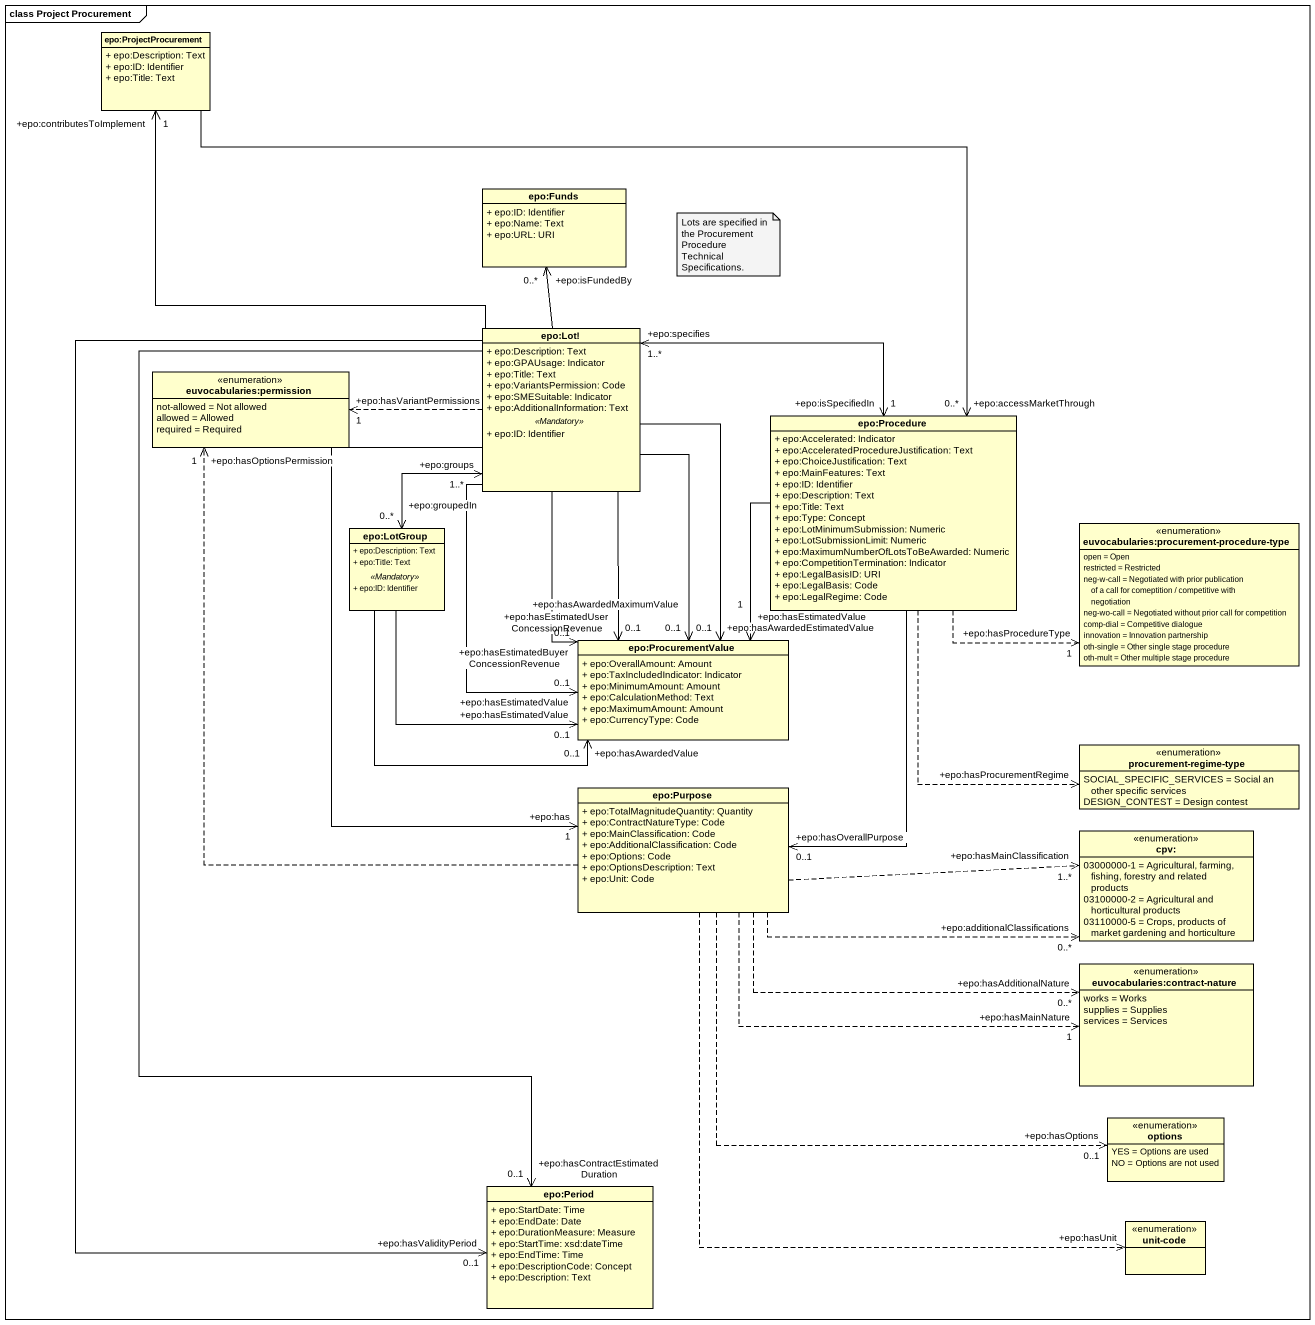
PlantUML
@startuml
mainframe class Project Procurement
hide circle
hide empty members
skinparam classAttributeIconSize 0
class "epo:ProjectProcurement" as epo_ProjectProcurement {
  + epo:Description: Text
  + epo:ID: Identifier
  + epo:Title: Text
}
class "epo:Funds" as epo_Funds {
  + epo:ID: Identifier
  + epo:Name: Text
  + epo:URL: URI
}
class "epo:Lot!" as epo_Lot {
  + epo:Description: Text
  + epo:GPAUsage: Indicator
  + epo:Title: Text
  + epo:VariantsPermission: Code
  + epo:SMESuitable: Indicator
  + epo:AdditionalInformation: Text
  .. <<Mandatory>> ..
  + epo:ID: Identifier
}
enum "euvocabularies:permission" as euvocabularies_permission {
  not-allowed = Not allowed
  allowed = Allowed
  required = Required
}
class "epo:Procedure" as epo_Procedure {
  + epo:Accelerated: Indicator
  + epo:AcceleratedProcedureJustification: Text
  + epo:ChoiceJustification: Text
  + epo:MainFeatures: Text
  + epo:ID: Identifier
  + epo:Description: Text
  + epo:Title: Text
  + epo:Type: Concept
  + epo:LotMinimumSubmission: Numeric
  + epo:LotSubmissionLimit: Numeric
  + epo:MaximumNumberOfLotsToBeAwarded: Numeric
  + epo:CompetitionTermination: Indicator
  + epo:LegalBasisID: URI
  + epo:LegalBasis: Code
  + epo:LegalRegime: Code
}
class "epo:LotGroup" as epo_LotGroup {
  + epo:Description: Text
  + epo:Title: Text
  .. <<Mandatory>> ..
  + epo:ID: Identifier
}
enum "euvocabularies:procurement-procedure-type" as euvocabularies_procurement {
  open = Open
  restricted = Restricted
  neg-w-call = Negotiated with prior publication of a call for comeptition / competitive with negotiation
  neg-wo-call = Negotiated without prior call for competition
  comp-dial = Competitive dialogue
  innovation = Innovation partnership
  oth-single = Other single stage procedure
  oth-mult = Other multiple stage procedure
}
class "epo:ProcurementValue" as epo_ProcurementValue {
  + epo:OverallAmount: Amount
  + epo:TaxIncludedIndicator: Indicator
  + epo:MinimumAmount: Amount
  + epo:CalculationMethod: Text
  + epo:MaximumAmount: Amount
  + epo:CurrencyType: Code
}
enum "procurement-regime-type" as procurement_regime_type {
  SOCIAL_SPECIFIC_SERVICES = Social an other specific services
  DESIGN_CONTEST = Design contest
}
class "epo:Purpose" as epo_Purpose {
  + epo:TotalMagnitudeQuantity: Quantity
  + epo:ContractNatureType: Code
  + epo:MainClassification: Code
  + epo:AdditionalClassification: Code
  + epo:Options: Code
  + epo:OptionsDescription: Text
  + epo:Unit: Code
}
enum "cpv:" as cpv {
  03000000-1 = Agricultural, farming, fishing, forestry and related products
  03100000-2 = Agricultural and horticultural products
  03110000-5 = Crops, products of market gardening and horticulture
}
enum "euvocabularies:contract-nature" as euvocabularies_contract {
  works = Works
  supplies = Supplies
  services = Services
}
enum options {
  YES = Options are used
  NO = Options are not used
}
class "epo:Period" as epo_Period {
  + epo:StartDate: Time
  + epo:EndDate: Date
  + epo:DurationMeasure: Measure
  + epo:StartTime: xsd:dateTime
  + epo:EndTime: Time
  + epo:DescriptionCode: Concept
  + epo:Description: Text
}
enum "unit-code" as unit_code
epo_ProjectProcurement -right-> "+epo:accessMarketThrough\n0..*" epo_Procedure
epo_Lot -up-> "+epo:contributesToImplement\n1" epo_ProjectProcurement
epo_Lot -up-> "+epo:isFundedBy\n0..*" epo_Funds
epo_Lot .left.> "+epo:hasVariantPermissions\n1" euvocabularies_permission
epo_Lot "+epo:groups\n1..*" <--> "+epo:groupedIn\n0..*" epo_LotGroup
epo_Lot --> "+epo:hasAwardedEstimatedValue\n0..1" epo_ProcurementValue
epo_Lot --> "+epo:hasEstimatedValue\n0..1" epo_ProcurementValue
epo_Lot --> "+epo:hasEstimatedUserConcessionRevenue\n0..1" epo_ProcurementValue
epo_Lot --> "+epo:hasEstimatedBuyerConcessionRevenue\n0..1" epo_ProcurementValue
epo_Lot --> "+epo:hasAwardedMaximumValue\n0..1" epo_ProcurementValue
epo_Lot --> "+epo:has\n1" epo_Purpose
epo_Lot --> "+epo:hasValidityPeriod\n0..1" epo_Period
epo_Lot --> "+epo:hasContractEstimatedDuration\n0..1" epo_Period
epo_Procedure "+epo:isSpecifiedIn\n1" <-left-> "+epo:specifies\n1..*" epo_Lot
epo_Procedure .right.> "+epo:hasProcedureType\n1" euvocabularies_procurement
epo_Procedure --> "+epo:hasEstimatedValue\n1" epo_ProcurementValue
epo_Procedure ..> "+epo:hasProcurementRegime" procurement_regime_type
epo_Procedure --> "+epo:hasOverallPurpose\n0..1" epo_Purpose
epo_LotGroup -right-> "+epo:hasAwardedValue\n0..1" epo_ProcurementValue
epo_LotGroup -right-> "+epo:hasEstimatedValue\n0..1" epo_ProcurementValue
epo_Purpose .up.> "+epo:hasOptionsPermission\n1" euvocabularies_permission
epo_Purpose .right.> "+epo:hasMainClassification\n1..*" cpv
epo_Purpose .right.> "+epo:additionalClassifications\n0..*" cpv
epo_Purpose .right.> "+epo:hasMainNature\n1" euvocabularies_contract
epo_Purpose .right.> "+epo:hasAdditionalNature\n0..*" euvocabularies_contract
epo_Purpose ..> "+epo:hasOptions\n0..1" options
epo_Purpose ..> "+epo:hasUnit" unit_code
note as N1
  Lots are specified in the Procurement Procedure Technical Specifications.
end note
@enduml
